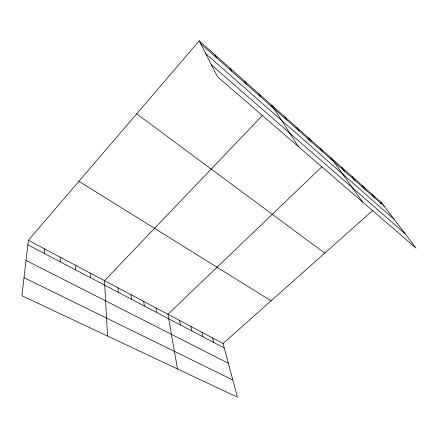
<?xml version="1.0" encoding="UTF-8"?>
<svg xmlns="http://www.w3.org/2000/svg" width="438" height="438" viewBox="0 0 438 438"><rect width="100%" height="100%" fill="white"/><g stroke="black" fill="none" stroke-linecap="round" stroke-linejoin="round"><path stroke-width="0.66" d="M75.511 269.846L75.544 265.297M60.148 261.776L60.34 257.232M44.276 253.438L44.627 248.904M28.388 240.298L21.9 295.754L237.396 397.151L223.062 343.496L28.388 240.298L199.213 40.849L381.482 202.668L416.1 248.171L217.549 76.836L199.213 40.849M262.701 115.167L104.545 280.67L107.485 336.023M271.056 106.423L271.982 105.454L298.431 146.631M321.788 166.894L167.951 314.281L177.478 368.955M330.137 158.895L331.117 157.954L362.565 201.978M223.062 343.496L372.891 210.306M380.474 203.566L381.482 202.668M24.013 277.687L232.802 379.965M26.034 260.413L228.346 363.272M27.862 244.82L224.256 347.975M78.928 181.288L271.045 300.84M136.689 113.858L324.722 253.126M211.483 64.933L404.909 233.465M205.772 53.721L394.134 219.296M200.681 43.723L384.334 206.418M372.015 194.264L374.824 197.992M362.264 185.602L365.013 189.304M352.201 176.673L354.9 180.341M341.826 167.464L344.465 171.099M320.063 148.137L322.56 151.69M308.642 137.997L311.057 141.501M296.833 127.513L299.165 130.967M284.618 116.672L286.863 120.067M258.491 93.48L260.517 96.732M244.503 81.057L246.402 84.233M229.977 68.164L231.746 71.246M214.894 54.772L216.52 57.756M212.622 337.966L213.749 342.456M201.907 332.283L202.953 336.784M190.897 326.447L191.86 330.958M179.58 320.452L180.461 324.974M155.994 307.941L156.684 312.48M143.686 301.421L144.277 305.965M131.022 294.703L131.504 299.253M117.981 287.793L118.342 292.343M90.272 273.104L90.381 277.659"/></g></svg>
